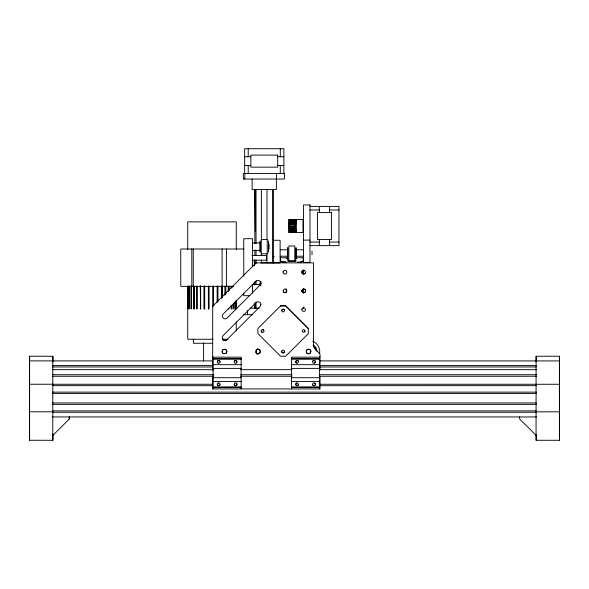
<?xml version="1.0" encoding="UTF-8"?>
<svg xmlns="http://www.w3.org/2000/svg" width="589" height="589" viewBox="0 0 589 589"><rect width="100%" height="100%" fill="white"/><g stroke="black" fill="none" stroke-linecap="round" stroke-linejoin="round"><path stroke-width="0.88" d="M280.592 261.015L282.83 262.061L286.202 262.061L282.83 262.002L280.592 261.015L280.592 257.768L286.239 257.835L287.918 259.116L286.239 257.835M283.684 292.527L286.239 292.549L283.684 292.468M287.918 261.074L295.833 261.015L287.918 261.074L287.918 259.057M297.519 262.039L300.913 262.061L303.158 261.074L303.158 257.768L297.504 257.768L295.788 259.057L295.833 261.074M303.158 274.062L303.158 269.931M254.89 303.924L254.853 308.496L254.853 303.011M226.286 350.05L224.917 349.218L223.165 349.572A2.01 2.01 0 0 0 222.657 350.043C219.616 355.535 230.314 353.952 225.764 349.572M260.426 351.53C253.756 360.807 255.84 341.605 260.382 351.986M295.155 221.847L296.09 220.36L289.545 220.286M301.833 290.892L301.921 290.355M295.148 230.667L296.09 232.103M305.581 290.914L305.102 289.655M289.545 226.736L295.811 226.912C294.471 226.537 295.266 228.613 296.09 228.753L289.545 228.79M296.09 224.24C291.908 226.942 303.239 226.669 289.545 226.323M296.09 221.987C295.023 224.895 292.814 224.114 289.545 223.997M306.221 351.073C305.455 354.445 311.301 354.806 310.859 351.302C310.764 349.697 308.827 348.636 307.436 349.454C306.479 349.895 305.801 351.898 306.714 350.05A2.422 2.422 0 0 1 307.215 349.586L307.421 349.468M319.532 353.768C320.637 348.688 317.67 343.144 312.84 341.23L313.827 341.701M301.84 290.539L301.84 291.076M295.177 230.336L289.545 230.299M235.409 360.439A1.23 1.23 0 0 1 235.814 360.461L235.939 360.512A1.399 1.399 0 0 1 236.417 360.77A1.738 1.738 0 0 1 236.697 361.072L236.896 361.58A1.23 1.23 0 0 1 236.918 362.11L235.953 363.177A1.274 1.274 0 0 1 235.409 363.236L234.886 363.074A1.185 1.185 0 0 1 234.555 362.831L234.172 362.11A1.23 1.23 0 0 1 234.15 361.705L234.886 360.601L236.432 360.755A1.185 1.185 0 0 1 236.712 361.057L236.94 361.705M315.306 362.257L315.336 362.125A1.237 1.237 0 0 0 315.336 361.58L315.13 361.072A1.738 1.738 0 0 0 314.85 360.77L314.254 360.461A1.259 1.259 0 0 0 313.701 360.461L313.304 360.623A1.185 1.185 0 0 0 312.973 360.858L312.582 361.705A1.23 1.23 0 0 0 312.604 362.11L312.987 362.831A1.185 1.185 0 0 0 313.319 363.074L313.701 363.214A1.274 1.274 0 0 0 314.386 363.177L315.321 362.242A1.259 1.259 0 0 0 315.38 361.705L315.196 361.19A1.178 1.178 0 0 0 314.865 360.755A1.399 1.399 0 0 0 314.371 360.512L313.422 360.564M305.492 291.437L304.579 292.556A6.884 6.884 0 0 1 304.38 292.659L302.798 292.556L301.833 291.224M301.877 271.713L302.518 270.756A5.61 5.61 0 0 1 302.798 270.55C305.33 269.026 306.015 273.598 305.352 273.082M304.911 331.445L304.461 329.958A1.266 1.266 0 0 0 303.99 329.693L303.858 329.663A1.193 1.193 0 0 0 303.313 329.663L302.186 330.908A1.23 1.23 0 0 0 302.209 331.312L303.313 332.417L304.734 331.813A1.362 1.362 0 0 0 304.925 331.445L304.962 331.312A1.259 1.259 0 0 0 304.947 330.76M281.763 351.125C281.152 352.914 284.178 353.672 284.48 351.795A1.259 1.259 0 0 0 284.472 351.25L284.266 350.749A1.185 1.185 0 0 0 283.986 350.448L283.368 350.153A1.237 1.237 0 0 0 282.83 350.153L282.212 350.448A1.178 1.178 0 0 0 281.866 350.867L281.726 351.25A1.369 1.369 0 0 0 281.932 352.303L282.448 352.745A1.112 1.112 0 0 0 282.83 352.877A1.259 1.259 0 0 0 283.375 352.877A1.112 1.112 0 0 0 283.765 352.745L284.48 351.25M219.248 385.581L220.08 384.558A1.259 1.259 0 0 0 220.08 384.006L219.785 383.395A1.178 1.178 0 0 0 219.366 383.049L219.108 382.938A1.259 1.259 0 0 0 218.431 382.902L217.326 384.006A1.259 1.259 0 0 0 217.326 384.558L218.431 385.655A1.237 1.237 0 0 0 218.975 385.655L219.263 385.559M298.446 384.794L298.513 384.558A1.259 1.259 0 0 0 298.513 384.006L297.548 382.938A1.259 1.259 0 0 0 296.871 382.902L295.766 384.006A1.259 1.259 0 0 0 295.766 384.558L296.871 385.655L298.432 384.838A1.472 1.472 0 0 1 298.233 385.147L297.798 385.515M301.892 290.37L303.202 289.096A5.257 5.257 0 0 1 303.475 289.037L304.071 289.059M255.943 350.632L255.943 352.421M226.64 352.421L226.544 352.634A2.437 2.437 0 0 1 225.962 353.334L225.778 353.474M260.198 352.531L260.036 352.826A2.422 2.422 0 0 1 259.58 353.334L258.1 353.864L256.613 353.334A2.422 2.422 0 0 1 256.149 352.826L256.038 352.634M220.006 384.823L219.947 384.941A1.517 1.517 0 0 1 219.8 385.147L219.38 385.493M263.393 329.877L262.893 329.663A1.193 1.193 0 0 0 262.37 329.663L261.45 330.26L261.28 331.445M261.406 330.377L261.258 330.76A1.369 1.369 0 0 0 261.464 331.828M305.352 291.776L304.896 292.335M256.038 350.433L257.415 349.299L259.197 349.468A2.43 2.43 0 0 1 259.742 349.866L259.889 350.035M312.818 361.057L313.319 360.601M234.378 361.057L234.54 360.858A1.185 1.185 0 0 1 234.871 360.623M305.198 273.325L303.35 274.04L301.951 272.921M302.26 271.021L302.054 271.315A2.017 2.017 0 0 0 301.877 271.838L301.87 272.567A6.214 6.214 0 0 0 301.943 272.913M302.12 289.876L302.231 289.722A2.165 2.165 0 0 1 302.672 289.339L302.923 289.199A5.743 5.743 0 0 1 303.166 289.111L303.342 289.059M295.207 220.757L296.09 219.579L295.17 220.728M295.796 220.08L296.09 219.763L289.545 219.734M236.609 362.743L236.204 363.074M234.459 383.395L234.555 383.284A1.185 1.185 0 0 1 234.886 383.049L235.409 382.879A1.274 1.274 0 0 1 235.953 382.938L236.918 384.006A1.259 1.259 0 0 1 236.918 384.558L235.814 385.655A1.23 1.23 0 0 1 235.409 385.677L234.871 385.493A1.185 1.185 0 0 1 234.54 385.258L234.172 384.558M315.049 362.743L314.644 363.074M52.627 435.61L69.34 419.044L69.34 416.946M212.644 306.295L256.068 262.878L313.473 262.878L313.473 346.656L320.033 354.239L320.033 369.966M280.563 305.853L257.894 328.5L257.908 333.58L280.563 356.249L285.643 356.249L308.312 333.58L308.29 328.5L285.643 305.831L280.563 305.831L285.643 305.853L308.29 328.5M295.177 222.274L295.811 221.736M218.04 383.049L217.923 383.115A2.54 2.54 0 0 0 217.716 383.277A2.533 2.533 0 0 0 217.547 383.491L217.341 384.536L217.945 385.427A1.369 1.369 0 0 0 218.313 385.604L219.123 385.604M296.481 383.049L296.355 383.115A2.511 2.511 0 0 0 296.157 383.277A2.533 2.533 0 0 0 295.987 383.491L295.781 384.536L296.377 385.427A1.369 1.369 0 0 0 296.746 385.604L296.885 385.64A1.237 1.237 0 0 0 297.408 385.655L297.563 385.604M304.587 292.542L302.672 292.453A2.157 2.157 0 0 1 302.253 292.085L302.054 291.776A2.017 2.017 0 0 1 301.877 291.253L301.811 291.091M225.58 353.584L223.378 353.584M300.913 262.002L303.158 261.008M295.177 223.997L296.09 223.791L289.545 223.798M304.425 273.929L304.071 274.04A2.209 2.209 0 0 1 303.342 274.04L302.518 273.649M295.847 221.722L289.545 221.611M303.342 270.373L302.518 270.756A6.766 6.766 0 0 0 302.253 270.977M307.841 349.299L309.814 349.586A2.422 2.422 0 0 1 310.322 350.05L310.572 350.433M261.45 331.813L263.276 332.277A1.178 1.178 0 0 0 263.695 331.931L263.99 331.312A1.23 1.23 0 0 0 264.012 330.908L263.695 330.157M223.408 340.435L226.691 340.597M303.858 274.062L303.887 274.062A2.15 2.15 0 0 1 303.342 274.04L303.35 274.04M244.649 156.726L250.833 156.726M277.677 156.726L283.861 156.726M244.649 165.538L250.833 165.538M277.677 165.538L283.861 165.538M309.998 206.408L338.947 206.408L338.947 245.635L309.998 245.635M309.998 209.978L319.334 209.978M329.604 209.978L338.947 209.978M289.545 219.859L296.09 219.859M289.545 220.095L296.09 220.095L295.185 221.125L289.545 221.125M289.545 221.501L295.185 221.501M289.545 221.928L296.09 221.928M289.545 222.907L295.185 222.907M289.545 224.195L296.09 224.195M289.545 224.784L295.185 224.784M289.545 226.014L295.177 226.014M289.545 226.853L295.185 226.853M289.545 228.046L295.185 228.046M289.545 229.173L296.09 229.173L295.185 228.79L295.185 229.769L296.09 230.785L289.545 230.859M289.545 229.769L295.185 229.769M289.545 230.91L295.177 230.91M289.545 231.175L296.09 231.131L295.185 230.299M289.545 232.169L296.09 232.169M289.545 232.302L296.09 232.302L295.185 231.175M303.475 240.106L309.983 240.106M273.591 240.268L280.128 240.268L280.128 262.436M309.998 242.057L319.334 242.057M329.604 242.057L338.947 242.057M252.585 242.955L260.051 242.955M243.772 249L180.764 249L180.764 286.35L233.715 286.35M280.136 249.773L287.601 249.773M296.157 249.773L303.475 249.788M252.585 250.421L260.051 250.421M251.945 255.545L266.434 255.589L266.434 260.198L252.571 260.205M280.136 256.23L287.601 256.23M296.157 256.23L303.475 256.215M272.965 256.679L274.319 256.679M273.591 262.422L280.128 262.422M260.912 262.908L279.569 262.908M252.585 284.494L260.051 284.494M249.913 295.671L243.728 295.671L243.728 293.234M250.163 308.15L259.175 308.15M194.053 308.901L194.053 286.121L194.098 308.901L193.516 308.901L193.516 286.121M208.359 308.901L209.088 308.901L209.088 286.121M228.282 308.901L229.128 308.901M243.728 314.688L252.755 314.688M213.137 339.264L187.722 339.264L187.751 286.121M222.37 339.264L228.002 339.264M212.047 343.262L193.369 343.262L193.369 339.264M212.644 357.162L241.151 357.162L241.129 388.931M320.033 357.162L291.533 357.162L291.555 388.931M213.122 358.554L241.129 358.554M291.555 358.554L319.562 358.554M213.122 359.231L241.129 359.231M291.555 359.231L319.562 359.231M29.45 360.895L212.651 360.902M319.334 360.902L559.41 360.924M213.122 364.679L241.129 364.679M291.555 364.679L319.562 364.679M52.627 365.57L212.651 365.57M319.334 365.57L536.373 365.57M52.627 366.962L212.651 366.999M319.334 366.999L536.373 366.962M213.122 368.39L241.129 368.39M291.555 368.39L319.562 368.39M52.907 369.664L213.851 369.664M240.518 369.664L292.019 369.664M319.613 369.664L536.66 369.664M52.907 374.729L213.851 374.729M240.518 374.729L292.019 374.729M319.613 374.729L536.66 374.729M52.907 376.268L213.851 376.268M240.518 376.268L292.019 376.268M319.613 376.268L536.66 376.268M213.122 377.726L241.129 377.726M291.555 377.726L319.562 377.726M213.122 381.436L241.129 381.436M291.555 381.436L319.562 381.436M29.45 384.234L52.789 384.234M52.627 384.264L212.651 384.264M319.334 384.264L559.41 384.264M52.627 385.655L212.651 385.692M319.334 385.692L536.373 385.655M213.122 386.885L241.129 386.885M291.555 386.885L319.562 386.885M213.122 387.562L241.129 387.562M291.555 387.562L319.562 387.562M52.627 392.141L536.373 392.141M52.627 393.57L536.373 393.57M52.627 402.942L536.373 402.942M52.627 404.371L536.373 404.371M52.627 410.872L536.373 410.872M29.45 411.792L52.789 411.792M536.064 411.821L559.41 411.821M52.627 412.263L536.373 412.263M52.318 416.946L536.535 416.946M303.887 289.03L303.931 289.037A2.039 2.039 0 0 1 304.587 289.243L305.168 289.729M297.688 360.564L297.408 360.461A1.237 1.237 0 0 0 296.871 360.461L296.252 360.755A1.185 1.185 0 0 0 295.972 361.057L295.744 361.705A1.23 1.23 0 0 0 295.766 362.11L296.871 363.214A1.259 1.259 0 0 0 297.548 363.177L298.513 362.11A1.23 1.23 0 0 0 298.535 361.705L298.306 361.057A1.185 1.185 0 0 0 298.027 360.755L297.673 360.542M219.108 360.49L218.975 360.461A1.237 1.237 0 0 0 218.431 360.461L217.82 360.755A1.185 1.185 0 0 0 217.54 361.057L217.304 361.705A1.23 1.23 0 0 0 217.326 362.11L218.431 363.214A1.259 1.259 0 0 0 219.108 363.177L219.366 363.074A1.178 1.178 0 0 0 219.785 362.728L220.08 362.11A1.23 1.23 0 0 0 220.102 361.705L219.483 360.674L218.313 360.512A1.369 1.369 0 0 0 217.945 360.689L217.378 362.257A1.266 1.266 0 0 0 217.621 362.728L217.716 362.839A2.54 2.54 0 0 0 217.93 363.008L218.04 363.074M313.422 385.559L313.701 385.655A1.259 1.259 0 0 0 314.254 385.655L314.975 385.272A1.185 1.185 0 0 0 315.211 384.941L315.358 384.558A1.274 1.274 0 0 0 315.314 383.873L314.386 382.938A1.274 1.274 0 0 0 313.701 382.902L313.319 383.049A1.185 1.185 0 0 0 312.987 383.284L312.892 383.395A1.369 1.369 0 0 0 312.671 383.903L312.604 384.006A1.259 1.259 0 0 0 312.604 384.558L312.973 385.258A1.185 1.185 0 0 0 313.304 385.493L313.436 385.581M297.563 360.512L296.746 360.512A1.369 1.369 0 0 0 296.377 360.689L295.818 362.257A1.266 1.266 0 0 0 296.053 362.728L296.157 362.839A2.511 2.511 0 0 0 296.363 363.008L296.481 363.074M234.989 385.559L235.254 385.64A1.274 1.274 0 0 0 235.939 385.604A1.399 1.399 0 0 0 236.417 385.346A1.738 1.738 0 0 0 236.697 385.044L236.896 384.536A1.237 1.237 0 0 0 236.896 383.991M225.366 349.373L223.378 349.468A2.43 2.43 0 0 0 222.826 349.881L222.156 351.302L222.657 353.025M304.469 289.192L304.587 289.243A2.157 2.157 0 0 1 305.028 289.574M219.38 360.623L219.785 360.947A1.517 1.517 0 0 1 219.947 361.175L220.006 361.3M236.204 383.049L236.447 383.211A1.819 1.819 0 0 1 236.697 383.491L236.866 383.859M304.741 270.653L304.587 270.55A2.025 2.025 0 0 0 304.071 270.373M313.319 385.515L313.201 385.442A1.045 1.045 0 0 1 312.818 385.059M234.886 385.515L234.761 385.442A1.045 1.045 0 0 1 234.378 385.059L234.4 385.088M313.215 344.602L315.954 347.62L316.948 351.581M261.752 332.122L261.855 332.203A1.369 1.369 0 0 0 262.208 332.38M302.371 273.546L302.054 273.082A2.017 2.017 0 0 1 301.877 272.567L301.811 272.383M284.443 310.153L283.986 309.475A1.266 1.266 0 0 0 283.508 309.21L283.368 309.181A1.237 1.237 0 0 0 282.83 309.181L281.704 310.572L282.698 311.89A1.266 1.266 0 0 0 283.508 311.898L284.48 310.823A1.193 1.193 0 0 0 284.472 310.3L284.406 310.057A1.384 1.384 0 0 0 284.053 309.564M298.041 360.77L298.233 360.969A1.472 1.472 0 0 1 298.432 361.278L298.446 361.322M313.252 345.817L314.725 347.436L315.837 350.131A7.635 7.635 0 0 0 314.74 347.422M536.373 435.61L519.66 419.044L519.66 416.946M295.597 231.875L296.09 232.508L295.457 231.632M306.574 352.826C307.966 355.16 311.853 353.106 310.675 350.632M226.39 350.197L226.794 351.258M259.904 350.05L260.419 351.302M306.457 352.634L306.287 352.207M305.433 290.178L305.566 290.701M254.941 189.629L255.332 231.691M286.239 288.846L286.239 292.549M559.55 440.255L559.55 356.227L536.064 356.257L536.064 440.285L559.41 440.285L559.41 356.257M536.211 356.227L536.211 361.734M536.211 434.748L536.211 440.255M329.604 206.408L329.604 212.592M329.604 239.443L329.604 245.635M320.033 376.15L320.033 388.931L212.644 388.931L212.644 376.077M319.562 357.184L319.562 388.931M319.334 206.408L319.334 212.592M319.334 239.443L319.334 245.635M312.008 251.164L312.008 254.831M303.475 270.277L303.475 273.841M303.475 288.956L303.475 293.329M303.475 307.06L303.475 308.614M296.238 249.626L296.238 256.37M296.12 219.483L296.12 232.552M296.12 248.389L296.12 257.614M295.987 247.409L295.987 258.623M294.787 260.066L294.787 245.966L288.816 245.966L288.816 260.066M289.405 219.483L289.405 232.552M288.566 219.483L288.566 232.552M288.426 223.665L288.426 228.363M287.734 248.595L287.734 257.408M287.616 247.409L287.616 258.623M283.861 173.431L283.861 148.715L244.649 148.715L244.649 173.431M280.29 148.715L280.29 156.726M280.29 165.538L280.29 173.431M276.432 173.431L276.432 179.041M276.374 179.041L276.374 189.511L252.114 189.511L252.114 179.041M273.524 189.629L273.591 263.217M272.523 189.629L272.523 262.782M268.923 244.354L268.923 249.007M268.687 243.272L268.687 250.111M268.569 242.013L268.569 251.356M268.525 244.244L268.525 249.14M268.437 241.011L268.437 252.357M267.001 189.629L267.001 239.922M267.001 253.638L267.001 262.782M261.369 189.629L261.369 239.922M261.369 253.638L261.369 255.464M261.369 260.036L261.369 262.782M260.912 281.52L260.912 285.194M260.191 242.013L260.191 251.356M260.191 283.567L260.147 285.407M260.066 241.019L260.066 252.35M260.066 282.565L260.066 285.569M256.031 189.629L256.031 243.581M256.031 249.979L256.031 255.464M256.031 260.036L256.031 263.695M256.031 281.063L256.031 284.723M256.031 302.098L256.031 308.496M254.853 189.629L254.853 243.581M254.853 249.979L254.853 255.464M254.853 260.036L254.853 264.608M254.853 281.984L254.853 284.723M254.463 260.316L254.463 265.764M254.463 282.109L254.463 284.833M254.338 260.316L254.338 265.764M254.338 282.109L254.338 284.833M252.548 266.67L252.571 238.714L243.728 238.714L243.772 276.329M252.571 284.112L252.571 293.234M248.212 148.715L248.212 156.726M248.212 165.538L248.212 173.431M247.454 310.602L247.454 314.688M244.825 173.431L244.825 179.041M236.277 249.574L236.277 221.884L187.722 221.884L187.722 249.574M236.277 300.699L236.277 308.901L236.079 300.699M236.277 321.785L236.277 330.981M235.659 301.612L235.659 308.901L235.305 301.612M234.238 302.525L234.238 308.901L233.605 308.901L233.605 303.431M232.066 286.121L232.066 287.947M232.066 305.257L232.066 308.901L231.197 308.901L231.197 305.257M231.197 286.121L231.197 287.947M229.128 286.121L229.128 290.679M228.282 286.121L228.282 291.592M226.397 249L226.397 286.35M225.823 286.121L225.823 294.323M224.902 286.121L224.902 295.236M222.097 249L222.134 297.968M222.031 286.121L222.031 297.968M221.376 286.121L221.427 297.968M217.937 286.121L217.952 301.612M217.15 286.121L217.142 302.525M213.557 286.121L213.557 306.162M213.122 357.184L213.122 388.931M212.732 286.121L212.644 370.569M208.359 286.121L208.41 308.901M204.67 286.121L204.729 308.901L204.133 308.901L204.133 286.121M204.243 286.121L204.243 308.901M203.588 342.908L203.588 360.932M200.65 286.121L200.65 308.901L200.297 286.121M200.554 286.121L200.554 308.901M200.415 286.121L200.415 308.901M197.16 286.121L197.168 308.901L196.77 308.901L196.77 286.121M193.273 249L193.273 286.35M191.8 249L191.8 286.35M191.432 286.121L191.454 308.901L190.946 308.901L190.946 286.121M189.437 286.121L189.121 308.901L189.121 286.121M188.178 286.121L188.178 308.901L188.06 286.121M69.2 416.946L69.2 419.044M52.936 361.764L52.936 356.257L29.45 356.227L29.45 440.255L52.936 440.285L52.936 433.96M52.789 356.227L52.789 440.255M29.59 356.257L29.59 440.285M234.275 384.669A1.274 1.274 0 0 1 234.532 383.579M236.918 362.11A1.23 1.23 0 0 1 236.712 362.618M314.887 383.211A1.826 1.826 0 0 1 315.137 383.491A1.369 1.369 0 0 1 315.292 383.903L315.336 383.991A1.237 1.237 0 0 1 315.336 384.536L315.13 385.044A1.738 1.738 0 0 1 314.85 385.346L314.74 385.427A1.369 1.369 0 0 1 313.694 385.626M313.267 345.802A7.252 7.252 0 0 1 314.305 346.84M284.089 309.578A1.185 1.185 0 0 0 283.765 309.335L282.448 309.335A1.185 1.185 0 0 0 282.116 309.578L282.021 309.681A1.384 1.384 0 0 0 281.763 310.167A1.274 1.274 0 0 0 281.763 310.963M263.276 329.825A1.193 1.193 0 0 1 263.577 330.105M262.341 329.663A1.259 1.259 0 0 1 262.893 329.663M260.898 283.073L260.08 285.054L227.037 318.097C224.6 320.777 220.396 316.565 223.076 314.136L256.325 280.909A2.776 2.776 0 0 1 257.025 280.482L259.661 280.739L260.898 283.073M260.898 304.55L260.08 306.53L227.037 339.573L225.602 340.339A2.496 2.496 0 0 1 224.512 340.339L223.732 340.067A2.783 2.783 0 0 1 223.076 339.573L222.252 337.593L222.892 335.811L256.112 302.569C257.724 300.78 261.03 302.15 260.898 304.55M283.14 272.015L283.169 272.567A2.025 2.025 0 0 0 283.346 273.082L284.634 274.04A2.209 2.209 0 0 0 285.363 274.04C287.034 273.797 287.417 271.271 285.879 270.55A2.025 2.025 0 0 0 285.363 270.373L284.634 270.373A2.017 2.017 0 0 0 284.112 270.55L283.346 271.315A2.025 2.025 0 0 0 283.169 271.838L283.14 272.015M283.14 290.708L283.169 291.253A2.017 2.017 0 0 0 283.346 291.776C284.59 294.272 288.345 291.496 286.328 289.574A2.157 2.157 0 0 0 285.879 289.243A2.025 2.025 0 0 0 285.363 289.059L284.634 289.059A2.017 2.017 0 0 0 284.112 289.243L283.14 290.708M301.84 309.409L302.26 310.771A2.157 2.157 0 0 0 302.672 311.139C306.28 313.134 306.287 306.044 302.672 308.032A2.165 2.165 0 0 0 302.253 308.4L302.054 308.71A2.017 2.017 0 0 0 301.877 309.225L301.84 309.409M277.677 155.106L250.833 155.106L250.833 167.158L277.677 167.158L277.677 155.106M284.428 173.431L243.331 173.431L243.331 179.041L284.428 179.041L284.428 173.431M309.983 204.965L303.475 204.965L303.475 262.399L309.983 262.399L309.983 204.965M331.489 212.592L317.442 212.592L317.442 239.443L331.489 239.443L331.489 212.592M302.982 219.483L289.545 219.52L289.545 232.552L302.982 232.552L302.982 219.483M267.237 239.539L261.266 239.539L261.266 253.83L267.237 253.83L267.237 239.539"/></g></svg>
